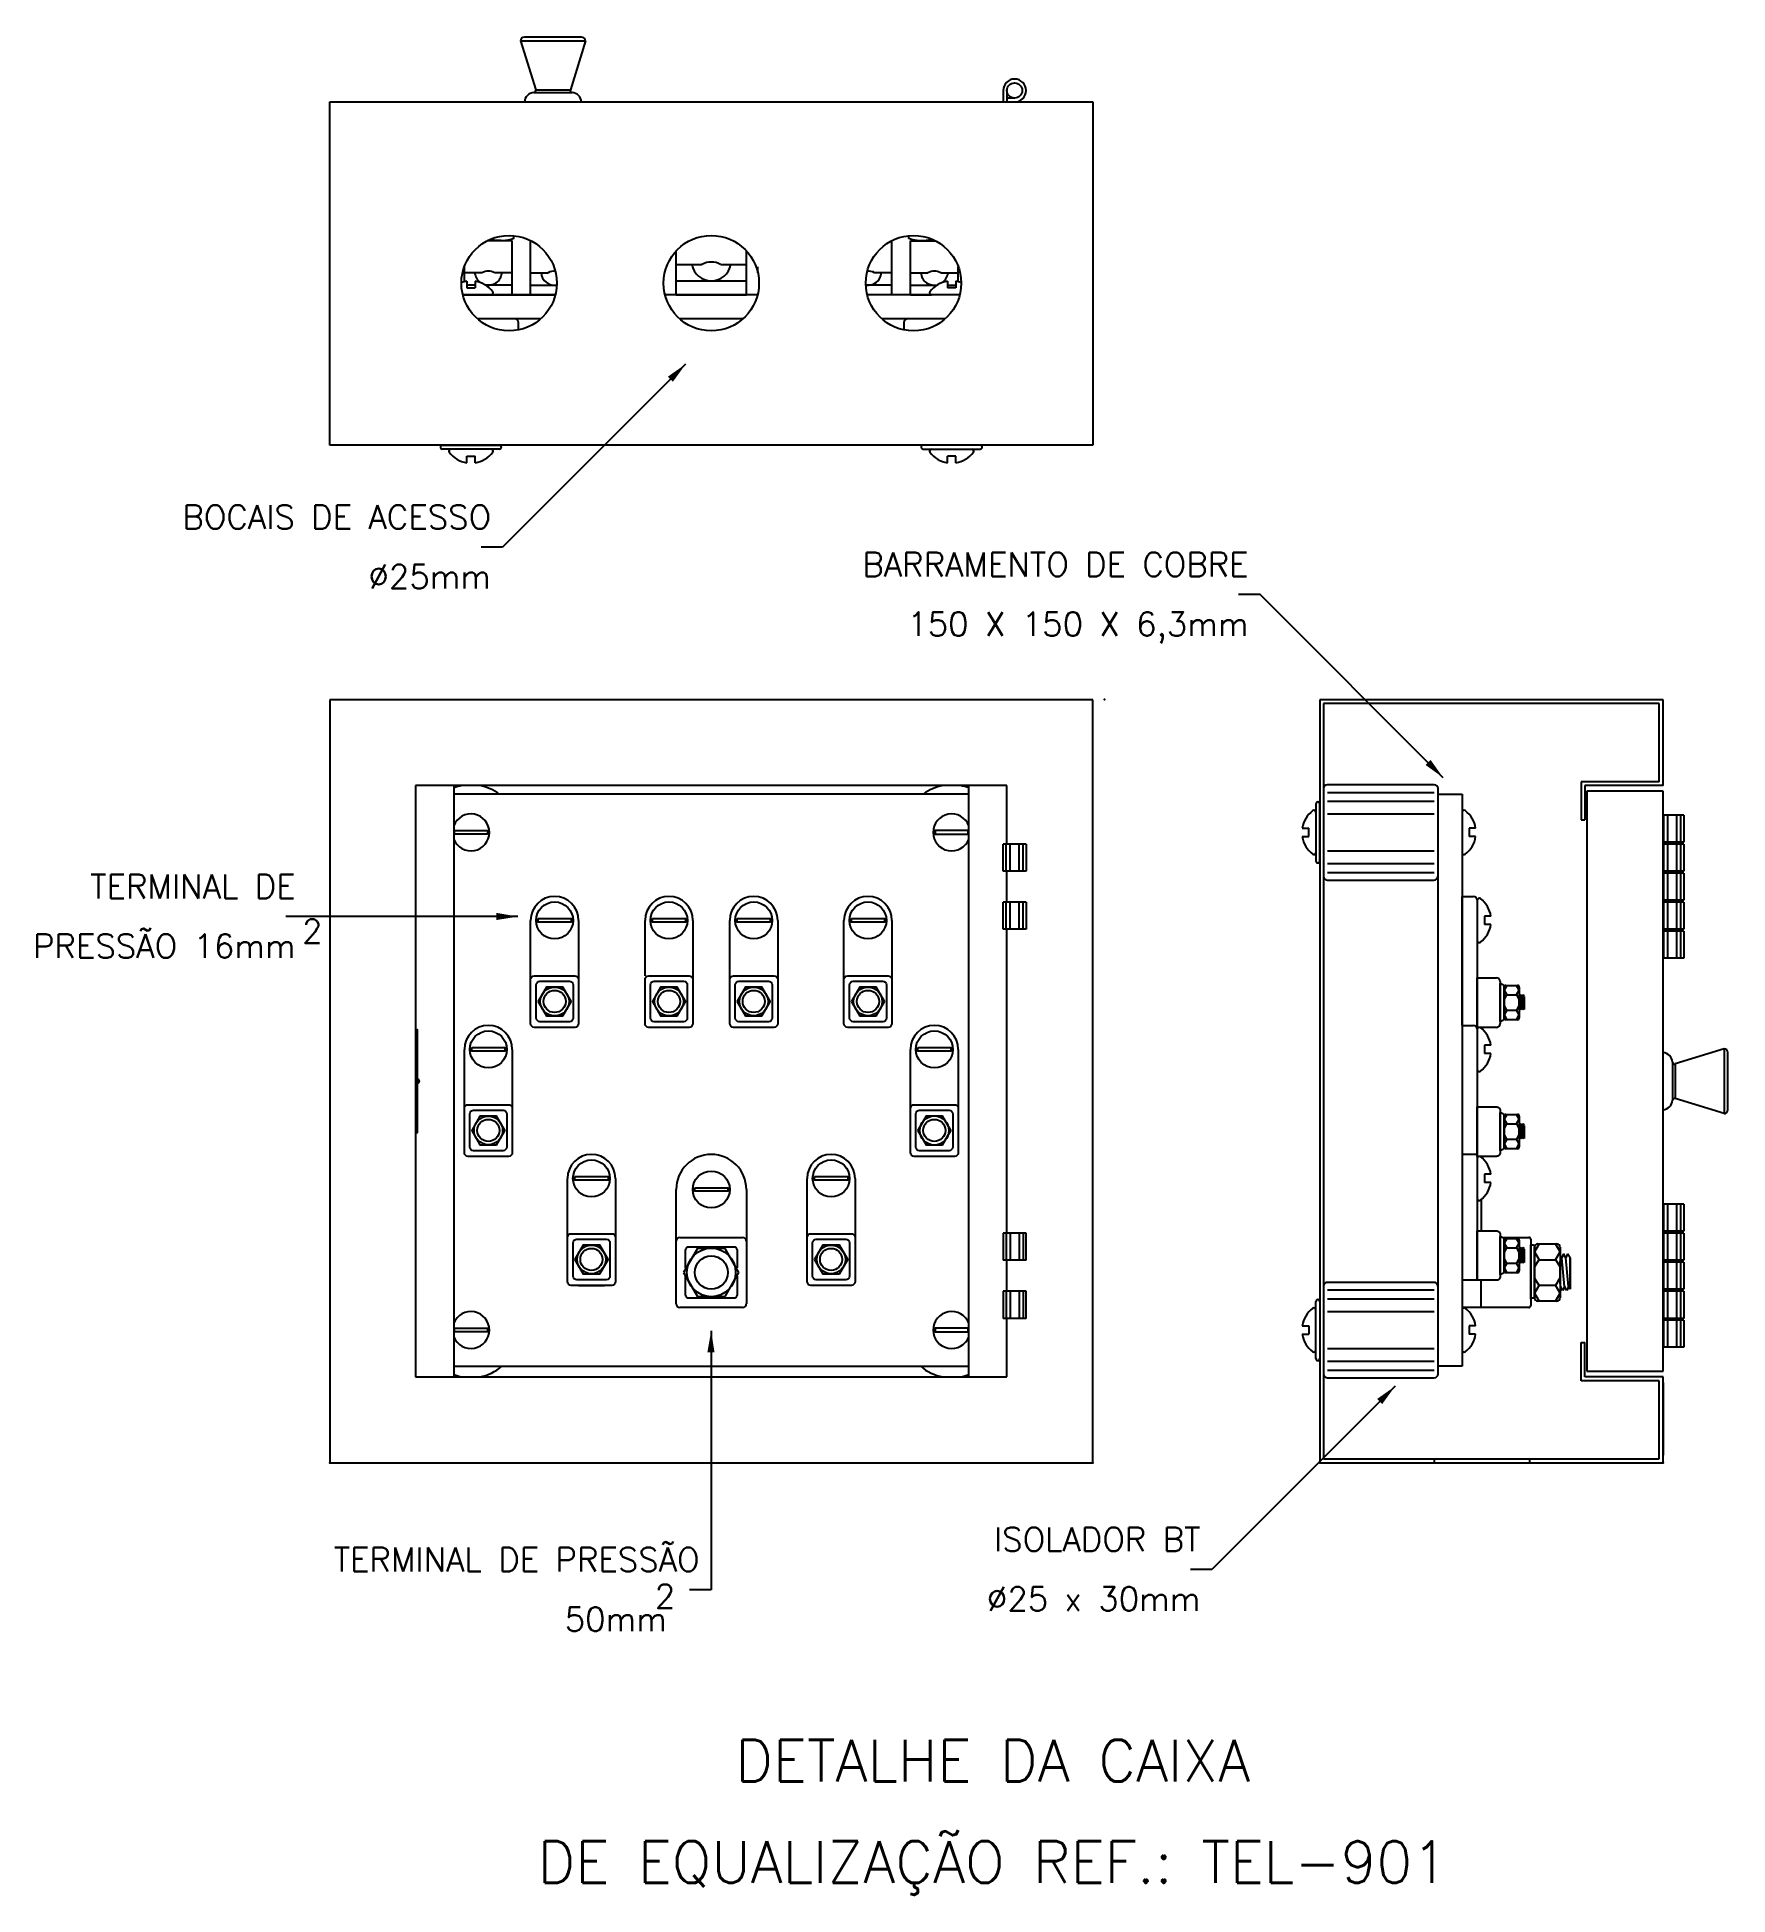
# Model space of a CAD drawing. Header units: millimetres. Extents: x -4695.2 to -4681, y -4632.4 to -4616.9.
import ezdxf
from ezdxf.enums import TextEntityAlignment as Align

# ---------------------------------------------------------------- set-up
doc = ezdxf.new("R2010")
doc.units = ezdxf.units.MM
doc.header["$LTSCALE"] = 10
doc.layers.add('Termotécnica', color=7, linetype='Continuous')
doc.styles.add('r140', font='romans.shx')
doc.styles.add('r80', font='romans.shx')

msp = doc.modelspace()

# ---------------------------------------------------------------- linework, layer by layer
at = {"layer": 'Termotécnica', "color": 2}
for p, q in [((-4691.14, -4616.899), (-4691.013, -4617.309)), ((-4690.628, -4616.867), (-4691.108, -4616.867)), ((-4690.596, -4616.899), (-4690.722, -4617.309)), ((-4687.092, -4617.315), (-4687.092, -4617.411)), ((-4687.06, -4617.315), (-4687.06, -4617.411)), ((-4686.996, -4617.379), (-4687.06, -4617.379)), ((-4689.834, -4618.773), (-4689.834, -4618.66)), ((-4689.834, -4618.754), (-4689.834, -4618.715)), ((-4689.246, -4618.773), (-4689.246, -4618.66)), ((-4689.834, -4618.911), (-4689.834, -4618.754)), ((-4689.834, -4618.773), (-4689.618, -4618.773)), ((-4689.461, -4618.773), (-4689.246, -4618.773)), ((-4689.246, -4618.911), (-4689.246, -4618.754)), ((-4691.591, -4618.915), (-4691.591, -4618.969)), ((-4691.591, -4618.969), (-4691.521, -4618.969)), ((-4691.521, -4618.915), (-4691.521, -4618.969)), ((-4689.834, -4619.028), (-4689.834, -4618.911)), ((-4689.834, -4618.911), (-4689.246, -4618.911)), ((-4689.834, -4619.028), (-4689.246, -4619.028)), ((-4689.246, -4619.028), (-4689.246, -4618.911)), ((-4687.559, -4618.915), (-4687.559, -4618.969)), ((-4687.489, -4618.969), (-4687.559, -4618.969)), ((-4687.489, -4618.915), (-4687.489, -4618.969)), ((-4691.156, -4619.323), (-4691.156, -4619.262)), ((-4687.924, -4619.262), (-4687.924, -4619.323)), ((-4689.755, -4619.61), (-4691.29, -4621.145)), ((-4691.796, -4620.291), (-4691.316, -4620.291)), ((-4691.316, -4620.323), (-4691.796, -4620.323)), ((-4691.591, -4620.437), (-4691.591, -4620.383)), ((-4691.591, -4620.383), (-4691.521, -4620.383)), ((-4691.521, -4620.437), (-4691.521, -4620.383)), ((-4687.284, -4620.291), (-4687.764, -4620.291)), ((-4687.764, -4620.323), (-4687.284, -4620.323)), ((-4687.489, -4620.383), (-4687.559, -4620.383)), ((-4687.559, -4620.437), (-4687.559, -4620.383)), ((-4687.489, -4620.437), (-4687.489, -4620.383)), ((-4691.29, -4621.145), (-4691.471, -4621.145)), ((-4684.937, -4621.543), (-4685.117, -4621.543)), ((-4683.401, -4623.079), (-4684.937, -4621.543)), ((-4681.557, -4622.425), (-4684.437, -4622.425)), ((-4684.437, -4622.425), (-4684.437, -4628.825)), ((-4684.405, -4622.457), (-4684.405, -4628.793)), ((-4681.589, -4622.457), (-4684.405, -4622.457)), ((-4681.589, -4623.113), (-4681.589, -4622.457)), ((-4681.557, -4623.145), (-4681.557, -4622.425)), ((-4683.476, -4623.138), (-4684.373, -4623.138)), ((-4681.589, -4623.113), (-4682.245, -4623.113)), ((-4682.245, -4623.113), (-4682.245, -4623.433)), ((-4681.557, -4623.145), (-4682.213, -4623.145)), ((-4682.213, -4623.145), (-4682.213, -4623.433)), ((-4681.557, -4623.193), (-4682.197, -4623.193)), ((-4682.197, -4623.193), (-4682.197, -4628.057)), ((-4681.557, -4628.057), (-4681.557, -4623.193)), ((-4684.469, -4623.298), (-4684.469, -4623.778)), ((-4684.437, -4623.778), (-4684.437, -4623.298)), ((-4681.383, -4623.393), (-4681.557, -4623.393)), ((-4681.383, -4623.393), (-4681.383, -4623.62)), ((-4684.583, -4623.503), (-4684.529, -4623.503)), ((-4684.529, -4623.573), (-4684.529, -4623.503)), ((-4683.183, -4623.503), (-4683.183, -4623.573)), ((-4683.129, -4623.503), (-4683.183, -4623.503)), ((-4682.245, -4623.433), (-4682.213, -4623.433)), ((-4686.9, -4623.636), (-4687.092, -4623.636)), ((-4687.092, -4623.863), (-4687.092, -4623.636)), ((-4686.9, -4623.636), (-4686.9, -4623.863)), ((-4684.583, -4623.573), (-4684.529, -4623.573)), ((-4683.129, -4623.573), (-4683.183, -4623.573)), ((-4681.383, -4623.62), (-4681.557, -4623.62)), ((-4681.383, -4623.636), (-4681.557, -4623.636)), ((-4681.383, -4623.636), (-4681.383, -4623.863)), ((-4686.9, -4623.863), (-4687.092, -4623.863)), ((-4681.383, -4623.863), (-4681.557, -4623.863)), ((-4684.373, -4623.938), (-4683.477, -4623.938)), ((-4681.383, -4623.879), (-4681.557, -4623.879)), ((-4681.383, -4623.879), (-4681.383, -4624.106)), ((-4686.9, -4624.122), (-4687.092, -4624.122)), ((-4687.092, -4624.35), (-4687.092, -4624.122)), ((-4686.9, -4624.122), (-4686.9, -4624.35)), ((-4681.383, -4624.106), (-4681.557, -4624.106)), ((-4681.383, -4624.122), (-4681.557, -4624.122)), ((-4681.383, -4624.122), (-4681.383, -4624.35)), ((-4692.929, -4624.244), (-4693.109, -4624.244)), ((-4692.549, -4624.244), (-4692.929, -4624.244)), ((-4691.162, -4624.244), (-4692.549, -4624.244)), ((-4683.001, -4624.241), (-4683.055, -4624.241)), ((-4683.055, -4624.241), (-4683.055, -4624.311)), ((-4683.001, -4624.311), (-4683.055, -4624.311)), ((-4686.9, -4624.35), (-4687.092, -4624.35)), ((-4681.383, -4624.35), (-4681.557, -4624.35)), ((-4681.383, -4624.366), (-4681.557, -4624.366)), ((-4681.383, -4624.366), (-4681.383, -4624.593)), ((-4681.383, -4624.593), (-4681.557, -4624.593)), ((-4682.759, -4624.899), (-4682.763, -4624.907)), ((-4682.751, -4624.913), (-4682.759, -4624.899)), ((-4682.745, -4624.899), (-4682.751, -4624.913)), ((-4682.737, -4624.913), (-4682.745, -4624.899)), ((-4682.731, -4624.899), (-4682.737, -4624.913)), ((-4682.723, -4624.913), (-4682.731, -4624.899)), ((-4682.723, -4625.013), (-4682.723, -4624.913)), ((-4682.723, -4624.913), (-4682.723, -4625.022)), ((-4682.762, -4625.027), (-4682.763, -4625.028)), ((-4682.756, -4625.013), (-4682.762, -4625.027)), ((-4682.748, -4625.027), (-4682.756, -4625.013)), ((-4682.742, -4625.013), (-4682.748, -4625.027)), ((-4682.734, -4625.027), (-4682.742, -4625.013)), ((-4682.728, -4625.013), (-4682.734, -4625.027)), ((-4682.723, -4625.022), (-4682.728, -4625.013)), ((-4692.01, -4625.193), (-4692.02, -4625.193)), ((-4692.004, -4626.05), (-4692.004, -4625.199)), ((-4683.055, -4625.323), (-4683.055, -4625.393)), ((-4683.001, -4625.323), (-4683.055, -4625.323)), ((-4683.001, -4625.393), (-4683.055, -4625.393)), ((-4681.045, -4625.353), (-4681.455, -4625.479)), ((-4681.013, -4625.865), (-4681.013, -4625.385)), ((-4681.045, -4625.897), (-4681.455, -4625.77)), ((-4682.759, -4625.981), (-4682.763, -4625.989)), ((-4682.751, -4625.995), (-4682.759, -4625.981)), ((-4682.745, -4625.981), (-4682.751, -4625.995)), ((-4682.737, -4625.995), (-4682.745, -4625.981)), ((-4682.731, -4625.981), (-4682.737, -4625.995)), ((-4682.723, -4625.995), (-4682.731, -4625.981)), ((-4682.723, -4625.995), (-4682.723, -4626.104)), ((-4682.723, -4626.095), (-4682.723, -4625.995)), ((-4692.01, -4626.057), (-4692.02, -4626.057)), ((-4682.762, -4626.109), (-4682.763, -4626.11)), ((-4682.756, -4626.095), (-4682.762, -4626.109)), ((-4682.748, -4626.109), (-4682.756, -4626.095)), ((-4682.742, -4626.095), (-4682.748, -4626.109)), ((-4682.734, -4626.109), (-4682.742, -4626.095)), ((-4682.728, -4626.095), (-4682.734, -4626.109)), ((-4682.723, -4626.104), (-4682.728, -4626.095)), ((-4683.001, -4626.405), (-4683.055, -4626.405)), ((-4683.055, -4626.405), (-4683.055, -4626.475)), ((-4683.001, -4626.475), (-4683.055, -4626.475)), ((-4683.083, -4626.62), (-4683.083, -4626.879)), ((-4681.383, -4626.657), (-4681.557, -4626.657)), ((-4681.383, -4626.657), (-4681.383, -4626.884)), ((-4689.834, -4627.492), (-4689.834, -4626.966)), ((-4689.803, -4626.936), (-4689.277, -4626.936)), ((-4689.246, -4626.966), (-4689.246, -4627.492)), ((-4687.092, -4626.9), (-4687.092, -4627.127)), ((-4686.9, -4626.9), (-4687.092, -4626.9)), ((-4686.9, -4627.127), (-4686.9, -4626.9)), ((-4682.901, -4626.935), (-4682.683, -4626.935)), ((-4682.667, -4626.951), (-4682.667, -4627.005)), ((-4681.383, -4626.884), (-4681.557, -4626.884)), ((-4681.383, -4626.9), (-4681.557, -4626.9)), ((-4681.383, -4626.9), (-4681.383, -4627.127)), ((-4689.756, -4627.191), (-4689.756, -4627.044)), ((-4686.9, -4627.127), (-4687.092, -4627.127)), ((-4682.759, -4627.021), (-4682.763, -4627.03)), ((-4682.756, -4627.136), (-4682.762, -4627.15)), ((-4682.751, -4627.035), (-4682.759, -4627.021)), ((-4682.748, -4627.15), (-4682.756, -4627.136)), ((-4682.745, -4627.021), (-4682.751, -4627.035)), ((-4682.742, -4627.136), (-4682.748, -4627.15)), ((-4682.737, -4627.035), (-4682.745, -4627.021)), ((-4682.734, -4627.15), (-4682.742, -4627.136)), ((-4682.731, -4627.021), (-4682.737, -4627.035)), ((-4682.728, -4627.136), (-4682.734, -4627.15)), ((-4682.723, -4627.035), (-4682.731, -4627.021)), ((-4682.723, -4627.145), (-4682.728, -4627.136)), ((-4682.723, -4627.136), (-4682.723, -4627.035)), ((-4682.723, -4627.035), (-4682.723, -4627.145)), ((-4682.667, -4627.005), (-4682.667, -4627.437)), ((-4682.635, -4627.016), (-4682.635, -4627.443)), ((-4682.635, -4627.443), (-4682.635, -4627.016)), ((-4682.635, -4627.021), (-4682.635, -4627.437)), ((-4682.405, -4627.106), (-4682.421, -4627.078)), ((-4682.391, -4627.072), (-4682.405, -4627.106)), ((-4682.371, -4627.106), (-4682.391, -4627.072)), ((-4682.357, -4627.072), (-4682.371, -4627.106)), ((-4682.337, -4627.106), (-4682.357, -4627.072)), ((-4682.337, -4627.106), (-4682.337, -4627.368)), ((-4682.337, -4627.346), (-4682.337, -4627.106)), ((-4681.383, -4627.127), (-4681.557, -4627.127)), ((-4681.383, -4627.143), (-4681.557, -4627.143)), ((-4681.383, -4627.143), (-4681.383, -4627.37)), ((-4690.653, -4627.337), (-4690.436, -4627.337)), ((-4687.092, -4627.386), (-4687.092, -4627.614)), ((-4686.9, -4627.386), (-4687.092, -4627.386)), ((-4686.9, -4627.614), (-4686.9, -4627.386)), ((-4683.477, -4627.312), (-4684.373, -4627.312)), ((-4683.083, -4627.523), (-4683.083, -4627.295)), ((-4682.667, -4627.453), (-4682.667, -4627.437)), ((-4682.398, -4627.38), (-4682.418, -4627.346)), ((-4682.384, -4627.346), (-4682.398, -4627.38)), ((-4682.364, -4627.38), (-4682.384, -4627.346)), ((-4682.35, -4627.346), (-4682.364, -4627.38)), ((-4682.337, -4627.368), (-4682.35, -4627.346)), ((-4681.383, -4627.37), (-4681.557, -4627.37)), ((-4681.383, -4627.386), (-4681.557, -4627.386)), ((-4681.383, -4627.386), (-4681.383, -4627.614)), ((-4689.277, -4627.523), (-4689.803, -4627.523)), ((-4684.469, -4627.952), (-4684.469, -4627.472)), ((-4684.437, -4627.472), (-4684.437, -4627.952)), ((-4683.083, -4627.523), (-4683.243, -4627.523)), ((-4682.683, -4627.523), (-4683.083, -4627.523)), ((-4682.667, -4627.453), (-4682.667, -4627.507)), ((-4689.541, -4627.719), (-4689.541, -4629.89)), ((-4686.9, -4627.614), (-4687.092, -4627.614)), ((-4684.583, -4627.677), (-4684.529, -4627.677)), ((-4684.583, -4627.747), (-4684.529, -4627.747)), ((-4684.529, -4627.677), (-4684.529, -4627.747)), ((-4683.129, -4627.677), (-4683.183, -4627.677)), ((-4683.183, -4627.677), (-4683.183, -4627.747)), ((-4683.129, -4627.747), (-4683.183, -4627.747)), ((-4681.383, -4627.614), (-4681.557, -4627.614)), ((-4681.383, -4627.63), (-4681.557, -4627.63)), ((-4681.383, -4627.63), (-4681.383, -4627.857)), ((-4682.245, -4627.817), (-4682.213, -4627.817)), ((-4682.245, -4628.137), (-4682.245, -4627.817)), ((-4682.213, -4628.105), (-4682.213, -4627.817)), ((-4681.383, -4627.857), (-4681.557, -4627.857)), ((-4682.197, -4628.057), (-4681.557, -4628.057)), ((-4683.805, -4628.184), (-4685.341, -4629.72)), ((-4684.373, -4628.112), (-4683.476, -4628.112)), ((-4681.589, -4628.137), (-4682.245, -4628.137)), ((-4681.557, -4628.105), (-4682.213, -4628.105)), ((-4681.589, -4628.793), (-4681.589, -4628.137)), ((-4681.557, -4628.825), (-4681.557, -4628.105)), ((-4681.557, -4628.153), (-4681.557, -4628.761)), ((-4684.437, -4628.825), (-4681.557, -4628.825)), ((-4684.405, -4628.793), (-4681.589, -4628.793)), ((-4685.341, -4629.72), (-4685.521, -4629.72)), ((-4689.541, -4629.89), (-4689.722, -4629.89))]:
    msp.add_line(p, q, dxfattribs=at)
at = {"layer": 'Termotécnica', "color": 1}
for p, q in [((-4691.14, -4616.899), (-4690.596, -4616.899)), ((-4691.013, -4617.309), (-4690.722, -4617.309)), ((-4691.028, -4617.331), (-4690.708, -4617.331)), ((-4691.196, -4618.555), (-4691.196, -4618.533)), ((-4687.884, -4618.555), (-4687.884, -4618.533)), ((-4691.209, -4618.576), (-4691.419, -4618.576)), ((-4691.303, -4618.573), (-4691.413, -4618.573)), ((-4691.209, -4618.844), (-4691.209, -4618.576)), ((-4691.055, -4618.844), (-4691.055, -4618.576)), ((-4691.055, -4618.576), (-4691.053, -4618.576)), ((-4688.025, -4618.576), (-4688.027, -4618.576)), ((-4688.025, -4618.844), (-4688.025, -4618.576)), ((-4687.87, -4618.844), (-4687.87, -4618.576)), ((-4687.87, -4618.576), (-4687.661, -4618.576)), ((-4687.776, -4618.573), (-4687.666, -4618.573)), ((-4691.611, -4618.844), (-4691.611, -4618.793)), ((-4691.611, -4618.841), (-4691.611, -4618.814)), ((-4691.611, -4618.919), (-4691.611, -4618.841)), ((-4691.464, -4618.844), (-4691.611, -4618.844)), ((-4691.209, -4618.844), (-4691.357, -4618.844)), ((-4691.209, -4618.841), (-4691.209, -4618.814)), ((-4691.209, -4618.948), (-4691.209, -4618.841)), ((-4691.055, -4618.841), (-4691.055, -4618.814)), ((-4691.055, -4618.948), (-4691.055, -4618.841)), ((-4691.055, -4618.844), (-4690.907, -4618.844)), ((-4689.149, -4618.844), (-4689.149, -4618.793)), ((-4688.025, -4618.844), (-4688.172, -4618.844)), ((-4688.025, -4618.841), (-4688.025, -4618.814)), ((-4688.025, -4618.948), (-4688.025, -4618.841)), ((-4687.87, -4618.841), (-4687.87, -4618.814)), ((-4687.87, -4618.948), (-4687.87, -4618.841)), ((-4687.87, -4618.844), (-4687.723, -4618.844)), ((-4687.616, -4618.844), (-4687.468, -4618.844)), ((-4687.468, -4618.844), (-4687.468, -4618.793)), ((-4687.468, -4618.841), (-4687.468, -4618.814)), ((-4687.468, -4618.919), (-4687.468, -4618.841)), ((-4690.848, -4619.028), (-4691.624, -4619.028)), ((-4691.624, -4619.028), (-4690.848, -4619.028)), ((-4691.209, -4619.028), (-4691.611, -4619.028)), ((-4691.521, -4618.948), (-4691.591, -4618.948)), ((-4691.209, -4618.948), (-4691.433, -4618.948)), ((-4691.209, -4619.028), (-4691.209, -4618.948)), ((-4691.055, -4619.028), (-4691.055, -4618.948)), ((-4691.055, -4618.948), (-4690.836, -4618.948)), ((-4691.055, -4619.028), (-4690.848, -4619.028)), ((-4689.152, -4619.028), (-4689.928, -4619.028)), ((-4688.025, -4618.948), (-4688.243, -4618.948)), ((-4687.456, -4619.028), (-4688.232, -4619.028)), ((-4688.025, -4619.028), (-4688.232, -4619.028)), ((-4688.025, -4619.028), (-4688.025, -4618.948)), ((-4687.87, -4619.028), (-4687.87, -4618.948)), ((-4687.87, -4618.948), (-4687.647, -4618.948)), ((-4687.87, -4619.028), (-4687.693, -4619.028)), ((-4687.559, -4618.948), (-4687.489, -4618.948)), ((-4690.97, -4619.23), (-4691.502, -4619.23)), ((-4689.274, -4619.23), (-4689.806, -4619.23)), ((-4687.578, -4619.23), (-4688.11, -4619.23)), ((-4691.7, -4623.145), (-4691.7, -4628.105)), ((-4687.38, -4623.216), (-4691.7, -4623.216)), ((-4687.38, -4628.105), (-4687.38, -4623.145)), ((-4684.372, -4623.202), (-4683.476, -4623.202)), ((-4683.444, -4628.08), (-4683.444, -4623.17)), ((-4683.444, -4623.216), (-4683.243, -4623.216)), ((-4683.243, -4623.216), (-4683.243, -4628.016)), ((-4684.372, -4623.277), (-4683.476, -4623.277)), ((-4684.372, -4623.383), (-4683.476, -4623.383)), ((-4683.243, -4623.287), (-4683.243, -4623.607)), ((-4681.549, -4623.612), (-4681.549, -4623.401)), ((-4681.517, -4623.612), (-4681.517, -4623.401)), ((-4681.441, -4623.612), (-4681.441, -4623.401)), ((-4681.409, -4623.612), (-4681.409, -4623.401)), ((-4687.066, -4623.855), (-4687.066, -4623.644)), ((-4687.034, -4623.855), (-4687.034, -4623.644)), ((-4686.957, -4623.855), (-4686.957, -4623.644)), ((-4686.925, -4623.855), (-4686.925, -4623.644)), ((-4684.372, -4623.693), (-4683.476, -4623.693)), ((-4681.549, -4623.855), (-4681.549, -4623.644)), ((-4681.517, -4623.855), (-4681.517, -4623.644)), ((-4681.441, -4623.855), (-4681.441, -4623.644)), ((-4681.409, -4623.855), (-4681.409, -4623.644)), ((-4684.372, -4623.799), (-4683.476, -4623.799)), ((-4684.372, -4623.874), (-4683.476, -4623.874)), ((-4681.549, -4624.098), (-4681.549, -4623.887)), ((-4681.517, -4624.098), (-4681.517, -4623.887)), ((-4681.441, -4624.098), (-4681.441, -4623.887)), ((-4681.409, -4624.098), (-4681.409, -4623.887)), ((-4687.066, -4624.342), (-4687.066, -4624.13)), ((-4687.034, -4624.342), (-4687.034, -4624.13)), ((-4686.957, -4624.342), (-4686.957, -4624.13)), ((-4686.925, -4624.342), (-4686.925, -4624.13)), ((-4681.549, -4624.342), (-4681.549, -4624.13)), ((-4681.517, -4624.342), (-4681.517, -4624.13)), ((-4681.441, -4624.342), (-4681.441, -4624.13)), ((-4681.409, -4624.342), (-4681.409, -4624.13)), ((-4690.096, -4624.74), (-4690.096, -4624.276)), ((-4689.694, -4624.276), (-4689.694, -4624.771)), ((-4689.385, -4624.771), (-4689.385, -4624.276)), ((-4688.983, -4624.276), (-4688.983, -4624.771)), ((-4681.549, -4624.585), (-4681.549, -4624.374)), ((-4681.517, -4624.585), (-4681.517, -4624.374)), ((-4681.441, -4624.585), (-4681.441, -4624.374)), ((-4681.409, -4624.585), (-4681.409, -4624.374)), ((-4682.891, -4625.093), (-4682.891, -4624.837)), ((-4682.891, -4624.837), (-4682.891, -4625.093)), ((-4682.875, -4624.821), (-4682.779, -4624.821)), ((-4682.875, -4624.821), (-4682.779, -4624.821)), ((-4682.87, -4624.901), (-4682.784, -4624.901)), ((-4682.763, -4624.837), (-4682.763, -4625.093)), ((-4682.763, -4624.837), (-4682.763, -4625.093)), ((-4682.763, -4625.022), (-4682.763, -4624.907)), ((-4682.756, -4625.013), (-4682.763, -4624.94)), ((-4682.742, -4625.013), (-4682.751, -4624.913)), ((-4682.728, -4625.013), (-4682.737, -4624.913)), ((-4682.779, -4625.109), (-4682.875, -4625.109)), ((-4682.779, -4625.109), (-4682.875, -4625.109)), ((-4682.87, -4625.029), (-4682.784, -4625.029)), ((-4681.045, -4625.353), (-4681.045, -4625.897)), ((-4681.477, -4625.465), (-4681.477, -4625.785)), ((-4681.455, -4625.479), (-4681.455, -4625.77)), ((-4682.891, -4625.919), (-4682.891, -4626.175)), ((-4682.891, -4626.175), (-4682.891, -4625.919)), ((-4682.875, -4625.903), (-4682.779, -4625.903)), ((-4682.875, -4625.903), (-4682.779, -4625.903)), ((-4682.87, -4625.983), (-4682.784, -4625.983)), ((-4682.763, -4625.919), (-4682.763, -4626.175)), ((-4682.763, -4625.919), (-4682.763, -4626.175)), ((-4682.763, -4626.104), (-4682.763, -4625.989)), ((-4682.756, -4626.095), (-4682.763, -4626.022)), ((-4682.742, -4626.095), (-4682.751, -4625.995)), ((-4682.728, -4626.095), (-4682.737, -4625.995)), ((-4682.779, -4626.191), (-4682.875, -4626.191)), ((-4682.779, -4626.191), (-4682.875, -4626.191)), ((-4682.87, -4626.111), (-4682.784, -4626.111)), ((-4688.736, -4626.935), (-4688.736, -4626.44)), ((-4688.334, -4626.44), (-4688.334, -4626.935)), ((-4689.834, -4626.966), (-4689.834, -4626.533)), ((-4689.246, -4626.533), (-4689.246, -4626.966)), ((-4681.549, -4626.876), (-4681.549, -4626.665)), ((-4681.517, -4626.876), (-4681.517, -4626.665)), ((-4681.441, -4626.876), (-4681.441, -4626.665)), ((-4681.409, -4626.876), (-4681.409, -4626.665)), ((-4687.066, -4626.908), (-4687.066, -4627.119)), ((-4687.034, -4626.908), (-4687.034, -4627.119)), ((-4686.957, -4626.908), (-4686.957, -4627.119)), ((-4686.925, -4626.908), (-4686.925, -4627.119)), ((-4682.891, -4627.215), (-4682.891, -4626.959)), ((-4682.891, -4626.959), (-4682.891, -4627.215)), ((-4682.875, -4626.943), (-4682.779, -4626.943)), ((-4682.875, -4626.943), (-4682.779, -4626.943)), ((-4682.763, -4626.959), (-4682.763, -4627.215)), ((-4682.763, -4626.959), (-4682.763, -4627.215)), ((-4681.549, -4627.119), (-4681.549, -4626.908)), ((-4681.517, -4627.119), (-4681.517, -4626.908)), ((-4681.441, -4627.119), (-4681.441, -4626.908)), ((-4681.409, -4627.119), (-4681.409, -4626.908)), ((-4682.87, -4627.023), (-4682.784, -4627.023)), ((-4682.763, -4627.145), (-4682.763, -4627.03)), ((-4682.756, -4627.136), (-4682.763, -4627.062)), ((-4682.742, -4627.136), (-4682.751, -4627.035)), ((-4682.728, -4627.136), (-4682.737, -4627.035)), ((-4682.608, -4626.989), (-4682.448, -4626.989)), ((-4682.608, -4626.989), (-4682.448, -4626.989)), ((-4682.6, -4627.123), (-4682.456, -4627.123)), ((-4682.421, -4627.016), (-4682.421, -4627.443)), ((-4682.421, -4627.016), (-4682.421, -4627.443)), ((-4682.421, -4627.325), (-4682.421, -4627.133)), ((-4682.384, -4627.346), (-4682.405, -4627.106)), ((-4682.35, -4627.346), (-4682.371, -4627.106)), ((-4682.779, -4627.231), (-4682.875, -4627.231)), ((-4682.779, -4627.231), (-4682.875, -4627.231)), ((-4682.87, -4627.151), (-4682.784, -4627.151)), ((-4681.549, -4627.362), (-4681.549, -4627.151)), ((-4681.517, -4627.362), (-4681.517, -4627.151)), ((-4681.441, -4627.362), (-4681.441, -4627.151)), ((-4681.409, -4627.362), (-4681.409, -4627.151)), ((-4687.066, -4627.394), (-4687.066, -4627.606)), ((-4687.034, -4627.394), (-4687.034, -4627.606)), ((-4686.957, -4627.394), (-4686.957, -4627.606)), ((-4686.925, -4627.394), (-4686.925, -4627.606)), ((-4684.372, -4627.376), (-4683.476, -4627.376)), ((-4682.6, -4627.336), (-4682.456, -4627.336)), ((-4682.418, -4627.346), (-4682.421, -4627.307)), ((-4682.418, -4627.346), (-4682.421, -4627.354)), ((-4681.549, -4627.606), (-4681.549, -4627.394)), ((-4681.517, -4627.606), (-4681.517, -4627.394)), ((-4681.441, -4627.606), (-4681.441, -4627.394)), ((-4681.409, -4627.606), (-4681.409, -4627.394)), ((-4684.372, -4627.451), (-4683.476, -4627.451)), ((-4684.372, -4627.557), (-4683.476, -4627.557)), ((-4682.448, -4627.469), (-4682.608, -4627.469)), ((-4682.448, -4627.469), (-4682.608, -4627.469)), ((-4681.549, -4627.849), (-4681.549, -4627.638)), ((-4681.517, -4627.849), (-4681.517, -4627.638)), ((-4681.441, -4627.849), (-4681.441, -4627.638)), ((-4681.409, -4627.849), (-4681.409, -4627.638)), ((-4684.372, -4627.866), (-4683.476, -4627.866)), ((-4691.7, -4628.016), (-4687.38, -4628.016)), ((-4684.372, -4627.973), (-4683.476, -4627.973)), ((-4684.372, -4628.048), (-4683.476, -4628.048)), ((-4683.243, -4628.016), (-4683.444, -4628.016)), ((-4683.477, -4628.793), (-4683.477, -4628.825)), ((-4682.677, -4628.793), (-4682.677, -4628.825))]:
    msp.add_line(p, q, dxfattribs=at)
at = {"layer": 'Termotécnica', "color": 3}
for p, q in [((-4692.74, -4617.411), (-4686.34, -4617.411)), ((-4692.74, -4620.291), (-4692.74, -4617.411)), ((-4686.34, -4617.411), (-4686.34, -4620.291)), ((-4686.34, -4620.291), (-4692.74, -4620.291)), ((-4686.34, -4622.425), (-4692.74, -4622.425)), ((-4692.74, -4622.425), (-4692.74, -4628.825)), ((-4686.34, -4628.825), (-4686.34, -4622.425)), ((-4687.06, -4623.145), (-4692.02, -4623.145)), ((-4692.02, -4623.145), (-4692.02, -4628.105)), ((-4687.06, -4623.636), (-4687.06, -4623.145)), ((-4687.06, -4624.122), (-4687.06, -4623.863)), ((-4683.243, -4624.075), (-4683.147, -4624.075)), ((-4683.243, -4625.157), (-4683.243, -4624.075)), ((-4683.115, -4624.107), (-4683.115, -4625.173)), ((-4687.06, -4626.9), (-4687.06, -4624.35)), ((-4683.115, -4624.757), (-4682.955, -4624.757)), ((-4683.115, -4625.173), (-4683.115, -4624.757)), ((-4682.923, -4624.789), (-4682.923, -4625.141)), ((-4683.243, -4625.157), (-4683.147, -4625.157)), ((-4682.955, -4625.173), (-4683.119, -4625.173)), ((-4683.115, -4625.189), (-4683.115, -4626.255)), ((-4683.131, -4626.239), (-4683.243, -4626.239)), ((-4683.243, -4626.255), (-4683.243, -4626.255)), ((-4683.115, -4626.255), (-4683.115, -4626.335)), ((-4683.115, -4626.255), (-4683.115, -4626.255)), ((-4683.115, -4626.335), (-4683.115, -4627.295)), ((-4689.656, -4627.028), (-4689.772, -4627.229)), ((-4689.424, -4627.028), (-4689.656, -4627.028)), ((-4689.308, -4627.229), (-4689.424, -4627.028)), ((-4687.06, -4627.386), (-4687.06, -4627.127)), ((-4689.772, -4627.229), (-4689.656, -4627.43)), ((-4689.424, -4627.43), (-4689.308, -4627.229)), ((-4689.656, -4627.43), (-4689.424, -4627.43)), ((-4683.115, -4627.295), (-4683.243, -4627.295)), ((-4687.06, -4628.105), (-4687.06, -4627.614)), ((-4692.02, -4628.105), (-4687.06, -4628.105)), ((-4692.74, -4628.825), (-4686.34, -4628.825))]:
    msp.add_line(p, q, dxfattribs=at)
at = {"layer": 'Termotécnica', "color": 1}
for points in [[(-4691.695, -4623.522), (-4691.417, -4623.522), (-4691.417, -4623.553), (-4691.695, -4623.553)], [(-4687.385, -4623.522), (-4687.663, -4623.522), (-4687.663, -4623.553), (-4687.385, -4623.553)], [(-4690.993, -4624.261), (-4690.715, -4624.261), (-4690.715, -4624.291), (-4690.993, -4624.291)], [(-4690.034, -4624.261), (-4689.756, -4624.261), (-4689.756, -4624.291), (-4690.034, -4624.291)], [(-4689.323, -4624.261), (-4689.045, -4624.261), (-4689.045, -4624.291), (-4689.323, -4624.291)], [(-4688.365, -4624.261), (-4688.087, -4624.261), (-4688.087, -4624.291), (-4688.365, -4624.291)], [(-4690.784, -4625.077), (-4690.715, -4624.956), (-4690.784, -4624.836), (-4690.923, -4624.836), (-4690.993, -4624.956), (-4690.923, -4625.077)], [(-4689.826, -4625.077), (-4689.756, -4624.956), (-4689.826, -4624.836), (-4689.965, -4624.836), (-4690.034, -4624.956), (-4689.965, -4625.077)], [(-4689.115, -4625.077), (-4689.045, -4624.956), (-4689.115, -4624.836), (-4689.254, -4624.836), (-4689.323, -4624.956), (-4689.254, -4625.077)], [(-4688.156, -4625.077), (-4688.087, -4624.956), (-4688.156, -4624.836), (-4688.295, -4624.836), (-4688.365, -4624.956), (-4688.295, -4625.077)], [(-4691.549, -4625.343), (-4691.271, -4625.343), (-4691.271, -4625.374), (-4691.549, -4625.374)], [(-4687.808, -4625.343), (-4687.53, -4625.343), (-4687.53, -4625.374), (-4687.808, -4625.374)], [(-4691.341, -4626.159), (-4691.271, -4626.038), (-4691.341, -4625.918), (-4691.48, -4625.918), (-4691.549, -4626.038), (-4691.48, -4626.159)], [(-4687.6, -4626.159), (-4687.53, -4626.038), (-4687.6, -4625.918), (-4687.739, -4625.918), (-4687.808, -4626.038), (-4687.739, -4626.159)], [(-4690.684, -4626.425), (-4690.406, -4626.425), (-4690.406, -4626.456), (-4690.684, -4626.456)], [(-4688.674, -4626.425), (-4688.396, -4626.425), (-4688.396, -4626.456), (-4688.674, -4626.456)], [(-4689.679, -4626.518), (-4689.401, -4626.518), (-4689.401, -4626.548), (-4689.679, -4626.548)], [(-4689.679, -4626.518), (-4689.401, -4626.518), (-4689.401, -4626.548), (-4689.679, -4626.548)], [(-4690.475, -4627.241), (-4690.406, -4627.12), (-4690.475, -4627), (-4690.614, -4627), (-4690.684, -4627.12), (-4690.614, -4627.241)], [(-4688.465, -4627.241), (-4688.396, -4627.12), (-4688.465, -4627), (-4688.605, -4627), (-4688.674, -4627.12), (-4688.605, -4627.241)], [(-4691.695, -4627.696), (-4691.417, -4627.696), (-4691.417, -4627.727), (-4691.695, -4627.727)], [(-4687.385, -4627.696), (-4687.663, -4627.696), (-4687.663, -4627.727), (-4687.385, -4627.727)]]:
    msp.add_lwpolyline(points, close=True, dxfattribs=at)
for points in [[(-4691.055, -4624.771), (-4691.055, -4624.276)], [(-4690.653, -4624.276), (-4690.653, -4624.771)], [(-4688.427, -4624.771), (-4688.427, -4624.276)], [(-4688.025, -4624.276), (-4688.025, -4624.771)], [(-4682.867, -4624.821), (-4682.891, -4624.861), (-4682.867, -4624.901)], [(-4682.87, -4624.901), (-4682.891, -4624.937)], [(-4682.786, -4624.901), (-4682.763, -4624.861), (-4682.786, -4624.821)], [(-4682.763, -4624.937), (-4682.784, -4624.901)], [(-4682.891, -4624.993), (-4682.87, -4625.029)], [(-4682.867, -4625.029), (-4682.891, -4625.069), (-4682.867, -4625.109)], [(-4682.786, -4625.109), (-4682.763, -4625.069), (-4682.786, -4625.029)], [(-4682.784, -4625.029), (-4682.763, -4624.992)], [(-4691.611, -4625.853), (-4691.611, -4625.358)], [(-4691.209, -4625.358), (-4691.209, -4625.853)], [(-4687.87, -4625.853), (-4687.87, -4625.358)], [(-4687.468, -4625.358), (-4687.468, -4625.853)], [(-4682.867, -4625.903), (-4682.891, -4625.943), (-4682.867, -4625.983)], [(-4682.87, -4625.983), (-4682.891, -4626.019)], [(-4682.786, -4625.983), (-4682.763, -4625.943), (-4682.786, -4625.903)], [(-4682.763, -4626.019), (-4682.784, -4625.983)], [(-4682.891, -4626.075), (-4682.87, -4626.111)], [(-4682.867, -4626.111), (-4682.891, -4626.151), (-4682.867, -4626.191)], [(-4682.786, -4626.191), (-4682.763, -4626.151), (-4682.786, -4626.111)], [(-4682.784, -4626.111), (-4682.763, -4626.074)], [(-4690.746, -4626.935), (-4690.746, -4626.44)], [(-4690.344, -4626.44), (-4690.344, -4626.935)], [(-4682.867, -4626.943), (-4682.891, -4626.983), (-4682.867, -4627.023)], [(-4682.786, -4627.023), (-4682.763, -4626.983), (-4682.786, -4626.943)], [(-4682.87, -4627.023), (-4682.891, -4627.059)], [(-4682.891, -4627.115), (-4682.87, -4627.151)], [(-4682.763, -4627.06), (-4682.784, -4627.023)], [(-4682.784, -4627.151), (-4682.763, -4627.115)], [(-4682.596, -4626.989), (-4682.635, -4627.056), (-4682.596, -4627.123)], [(-4682.6, -4627.123), (-4682.635, -4627.183)], [(-4682.46, -4627.123), (-4682.421, -4627.056), (-4682.46, -4626.989)], [(-4682.421, -4627.183), (-4682.456, -4627.123)], [(-4682.867, -4627.151), (-4682.891, -4627.191), (-4682.867, -4627.231)], [(-4682.786, -4627.231), (-4682.763, -4627.191), (-4682.786, -4627.151)], [(-4682.635, -4627.276), (-4682.6, -4627.336)], [(-4682.456, -4627.336), (-4682.421, -4627.275)], [(-4682.596, -4627.336), (-4682.635, -4627.403), (-4682.596, -4627.469)], [(-4682.46, -4627.469), (-4682.421, -4627.403), (-4682.46, -4627.336)]]:
    msp.add_lwpolyline(points, dxfattribs=at)
at = {"layer": 'Termotécnica', "color": 2}
for points in [[(-4691.055, -4624.771, -0.414214), (-4691.055, -4624.771, -0.414214), (-4691.055, -4624.771, -0.414214), (-4691.024, -4624.74), (-4690.684, -4624.74, -0.414214), (-4690.653, -4624.771), (-4690.653, -4625.142, -0.414214), (-4690.684, -4625.173), (-4691.024, -4625.173, -0.414214), (-4691.055, -4625.142), (-4691.055, -4624.771, -0.414214)], [(-4691.008, -4624.817, -0.414214), (-4691.008, -4624.817, -0.414214), (-4691.008, -4624.817, -0.414214), (-4690.977, -4624.786), (-4690.73, -4624.786, -0.414214), (-4690.699, -4624.817), (-4690.699, -4625.095, -0.414214), (-4690.73, -4625.126), (-4690.977, -4625.126, -0.414214), (-4691.008, -4625.095), (-4691.008, -4624.817, -0.414214)], [(-4690.096, -4624.771, -0.414214), (-4690.096, -4624.771, -0.414214), (-4690.096, -4624.771, -0.414214), (-4690.065, -4624.74), (-4689.725, -4624.74, -0.414214), (-4689.694, -4624.771), (-4689.694, -4625.142, -0.414214), (-4689.725, -4625.173), (-4690.065, -4625.173, -0.414214), (-4690.096, -4625.142), (-4690.096, -4624.771, -0.414214)], [(-4690.05, -4624.817, -0.414214), (-4690.05, -4624.817, -0.414214), (-4690.05, -4624.817, -0.414214), (-4690.019, -4624.786), (-4689.772, -4624.786, -0.414214), (-4689.741, -4624.817), (-4689.741, -4625.095, -0.414214), (-4689.772, -4625.126), (-4690.019, -4625.126, -0.414214), (-4690.05, -4625.095), (-4690.05, -4624.817, -0.414214)], [(-4689.385, -4624.771, -0.414214), (-4689.385, -4624.771, -0.414214), (-4689.385, -4624.771, -0.414214), (-4689.354, -4624.74), (-4689.014, -4624.74, -0.414214), (-4688.983, -4624.771), (-4688.983, -4625.142, -0.414214), (-4689.014, -4625.173), (-4689.354, -4625.173, -0.414214), (-4689.385, -4625.142), (-4689.385, -4624.771, -0.414214)], [(-4689.339, -4624.817, -0.414214), (-4689.339, -4624.817, -0.414214), (-4689.339, -4624.817, -0.414214), (-4689.308, -4624.786), (-4689.061, -4624.786, -0.414214), (-4689.03, -4624.817), (-4689.03, -4625.095, -0.414214), (-4689.061, -4625.126), (-4689.308, -4625.126, -0.414214), (-4689.339, -4625.095), (-4689.339, -4624.817, -0.414214)], [(-4688.427, -4624.771, -0.414214), (-4688.427, -4624.771, -0.414214), (-4688.427, -4624.771, -0.414214), (-4688.396, -4624.74), (-4688.056, -4624.74, -0.414214), (-4688.025, -4624.771), (-4688.025, -4625.142, -0.414214), (-4688.056, -4625.173), (-4688.396, -4625.173, -0.414214), (-4688.427, -4625.142), (-4688.427, -4624.771, -0.414214)], [(-4688.38, -4624.817, -0.414214), (-4688.38, -4624.817, -0.414214), (-4688.38, -4624.817, -0.414214), (-4688.349, -4624.786), (-4688.102, -4624.786, -0.414214), (-4688.071, -4624.817), (-4688.071, -4625.095, -0.414214), (-4688.102, -4625.126), (-4688.349, -4625.126, -0.414214), (-4688.38, -4625.095), (-4688.38, -4624.817, -0.414214)], [(-4691.611, -4625.853, -0.414214), (-4691.611, -4625.853, -0.414214), (-4691.611, -4625.853, -0.414214), (-4691.58, -4625.822), (-4691.24, -4625.822, -0.414214), (-4691.209, -4625.853), (-4691.209, -4626.224, -0.414214), (-4691.24, -4626.255), (-4691.58, -4626.255, -0.414214), (-4691.611, -4626.224), (-4691.611, -4625.853, -0.414214)], [(-4691.565, -4625.899, -0.414214), (-4691.565, -4625.899, -0.414214), (-4691.565, -4625.899, -0.414214), (-4691.534, -4625.868), (-4691.287, -4625.868, -0.414214), (-4691.256, -4625.899), (-4691.256, -4626.177, -0.414214), (-4691.287, -4626.208), (-4691.534, -4626.208, -0.414214), (-4691.565, -4626.177), (-4691.565, -4625.899, -0.414214)], [(-4687.87, -4625.853, -0.414214), (-4687.87, -4625.853, -0.414214), (-4687.87, -4625.853, -0.414214), (-4687.839, -4625.822), (-4687.499, -4625.822, -0.414214), (-4687.468, -4625.853), (-4687.468, -4626.224, -0.414214), (-4687.499, -4626.255), (-4687.839, -4626.255, -0.414214), (-4687.87, -4626.224), (-4687.87, -4625.853, -0.414214)], [(-4687.824, -4625.899, -0.414214), (-4687.824, -4625.899, -0.414214), (-4687.824, -4625.899, -0.414214), (-4687.793, -4625.868), (-4687.546, -4625.868, -0.414214), (-4687.515, -4625.899), (-4687.515, -4626.177, -0.414214), (-4687.546, -4626.208), (-4687.793, -4626.208, -0.414214), (-4687.824, -4626.177), (-4687.824, -4625.899, -0.414214)], [(-4690.746, -4626.935, -0.414214), (-4690.746, -4626.935, -0.414214), (-4690.746, -4626.935, -0.414214), (-4690.715, -4626.904), (-4690.375, -4626.904, -0.414214), (-4690.344, -4626.935), (-4690.344, -4627.306, -0.414214), (-4690.375, -4627.337), (-4690.715, -4627.337, -0.414214), (-4690.746, -4627.306), (-4690.746, -4626.935, -0.414214)], [(-4690.699, -4626.981, -0.414214), (-4690.699, -4626.981, -0.414214), (-4690.699, -4626.981, -0.414214), (-4690.668, -4626.95), (-4690.421, -4626.95, -0.414214), (-4690.39, -4626.981), (-4690.39, -4627.26, -0.414214), (-4690.421, -4627.291), (-4690.668, -4627.291, -0.414214), (-4690.699, -4627.26), (-4690.699, -4626.981, -0.414214)], [(-4688.736, -4626.935, -0.414214), (-4688.736, -4626.935, -0.414214), (-4688.736, -4626.935, -0.414214), (-4688.705, -4626.904), (-4688.365, -4626.904, -0.414214), (-4688.334, -4626.935), (-4688.334, -4627.306, -0.414214), (-4688.365, -4627.337), (-4688.705, -4627.337, -0.414214), (-4688.736, -4627.306), (-4688.736, -4626.935, -0.414214)], [(-4688.69, -4626.981, -0.414214), (-4688.69, -4626.981, -0.414214), (-4688.69, -4626.981, -0.414214), (-4688.659, -4626.95), (-4688.411, -4626.95, -0.414214), (-4688.38, -4626.981), (-4688.38, -4627.26, -0.414214), (-4688.411, -4627.291), (-4688.659, -4627.291, -0.414214), (-4688.69, -4627.26), (-4688.69, -4626.981, -0.414214)], [(-4682.667, -4626.997), (-4682.651, -4626.997, -0.414214), (-4682.635, -4627.013), (-4682.635, -4627.429, -0.414214), (-4682.651, -4627.445), (-4682.667, -4627.445)]]:
    msp.add_lwpolyline(points, format="xyb", close=True, dxfattribs=at)
at = {"layer": 'Termotécnica', "color": 3}
for points in [[(-4682.923, -4624.805), (-4682.923, -4624.805, -0.414214), (-4682.891, -4624.837), (-4682.891, -4625.093, -0.414214), (-4682.923, -4625.125), (-4682.923, -4625.125)], [(-4683.115, -4625.839), (-4682.955, -4625.839, -0.414214), (-4682.923, -4625.871), (-4682.923, -4626.223, -0.414214), (-4682.955, -4626.255), (-4683.115, -4626.255)], [(-4682.923, -4625.887), (-4682.923, -4625.887, -0.414214), (-4682.891, -4625.919), (-4682.891, -4626.175, -0.414214), (-4682.923, -4626.207), (-4682.923, -4626.207)], [(-4683.115, -4626.879), (-4682.955, -4626.879, -0.414214), (-4682.923, -4626.911), (-4682.923, -4627.263, -0.414214), (-4682.955, -4627.295), (-4683.115, -4627.295)], [(-4682.923, -4626.927), (-4682.923, -4626.927, -0.414214), (-4682.891, -4626.959), (-4682.891, -4627.215, -0.414214), (-4682.923, -4627.247), (-4682.923, -4627.247)]]:
    msp.add_lwpolyline(points, format="xyb", close=True, dxfattribs=at)
at = {"layer": 'Termotécnica', "color": 2}
for points in [[(-4689.756, -4627.191), (-4689.756, -4627.044, -0.414214), (-4689.756, -4627.044, -0.414214), (-4689.756, -4627.044, -0.414214), (-4689.756, -4627.044, -0.414214), (-4689.725, -4627.013), (-4689.354, -4627.013, -0.414214), (-4689.323, -4627.044), (-4689.323, -4627.191)], [(-4689.323, -4627.261), (-4689.323, -4627.415, -0.414214), (-4689.354, -4627.446), (-4689.725, -4627.446, -0.414214), (-4689.756, -4627.415), (-4689.756, -4627.261)]]:
    msp.add_lwpolyline(points, format="xyb", dxfattribs=at)
msp.add_circle((-4686.996, -4617.315), 0.064, dxfattribs=at)
at = {"layer": 'Termotécnica', "color": 3}
for centre, radius in [((-4691.236, -4618.931), 0.4), ((-4689.54, -4618.931), 0.4), ((-4687.844, -4618.931), 0.4), ((-4689.54, -4627.229), 0.204), ((-4689.54, -4627.229), 0.139)]:
    msp.add_circle(centre, radius, dxfattribs=at)
at = {"layer": 'Termotécnica', "color": 1}
for centre, radius in [((-4690.854, -4624.276), 0.155), ((-4689.895, -4624.276), 0.155), ((-4689.184, -4624.276), 0.155), ((-4688.226, -4624.276), 0.155), ((-4690.854, -4624.956), 0.121), ((-4690.854, -4624.956), 0.0928), ((-4689.895, -4624.956), 0.121), ((-4689.895, -4624.956), 0.0928), ((-4689.895, -4624.956), 0.0928), ((-4689.184, -4624.956), 0.12), ((-4689.184, -4624.956), 0.0928), ((-4688.226, -4624.956), 0.12), ((-4688.226, -4624.956), 0.0928), ((-4691.41, -4625.358), 0.155), ((-4687.669, -4625.358), 0.155), ((-4691.41, -4626.038), 0.12), ((-4691.41, -4626.038), 0.0928), ((-4687.669, -4626.038), 0.122), ((-4687.669, -4626.038), 0.0928), ((-4690.545, -4626.44), 0.155), ((-4688.535, -4626.44), 0.155), ((-4689.54, -4626.533), 0.155), ((-4689.54, -4626.533), 0.155), ((-4690.545, -4627.12), 0.12), ((-4690.545, -4627.12), 0.0928), ((-4688.535, -4627.12), 0.12), ((-4688.535, -4627.12), 0.0928)]:
    msp.add_circle(centre, radius, dxfattribs=at)
at = {"layer": 'Termotécnica', "color": 2}
for centre, radius, start, end in [((-4691.108, -4616.899), 0.032, 90, 180), ((-4690.628, -4616.899), 0.032, 0, 90), ((-4691.028, -4617.315), 0.016, 270, 25.0931), ((-4690.708, -4617.315), 0.016, 154.9069, 270), ((-4686.996, -4617.315), 0.096, 270, 180), ((-4691.02, -4617.419), 0.0883, 95.1768, 174.8232), ((-4690.716, -4617.419), 0.0883, 5.1768, 84.8232), ((-4689.54, -4618.745), 0.166, 189.9606, 350.0394), ((-4689.54, -4618.92), 0.166, 61.9275, 118.0725), ((-4691.556, -4619.141), 0.229, 98.7679, 110.4712), ((-4691.556, -4619.141), 0.229, 37.114, 81.2321), ((-4691.386, -4619.012), 0.016, 270, 37.114), ((-4687.693, -4619.012), 0.016, 142.886, 270), ((-4687.524, -4619.141), 0.229, 98.7679, 142.886), ((-4687.524, -4619.141), 0.229, 69.5288, 81.2321), ((-4691.188, -4619.262), 0.032, 0, 90), ((-4687.892, -4619.262), 0.032, 90, 180), ((-4691.796, -4620.307), 0.016, 90, 270), ((-4691.725, -4620.339), 0.016, 90, 217.114), ((-4691.556, -4620.211), 0.229, 217.114, 261.2321), ((-4691.556, -4620.211), 0.229, 278.7679, 322.886), ((-4691.386, -4620.339), 0.016, 322.886, 90), ((-4691.316, -4620.307), 0.016, 270, 90), ((-4687.764, -4620.307), 0.016, 90, 270), ((-4687.693, -4620.339), 0.016, 90, 217.114), ((-4687.524, -4620.211), 0.229, 217.114, 261.2321), ((-4687.524, -4620.211), 0.229, 278.7679, 322.886), ((-4687.354, -4620.339), 0.016, 322.886, 90), ((-4687.284, -4620.307), 0.016, 270, 90), ((-4684.373, -4623.17), 0.032, 90, 180), ((-4683.476, -4623.17), 0.032, 0, 90), ((-4684.357, -4623.538), 0.229, 127.114, 171.2321), ((-4684.485, -4623.368), 0.016, 0, 127.114), ((-4684.453, -4623.298), 0.016, 0, 180), ((-4683.227, -4623.368), 0.016, 52.886, 180), ((-4683.355, -4623.538), 0.229, 8.7679, 52.886), ((-4684.357, -4623.538), 0.229, 188.7679, 232.886), ((-4684.485, -4623.708), 0.016, 232.886, 0), ((-4683.227, -4623.708), 0.016, 180, 307.114), ((-4683.355, -4623.538), 0.229, 307.114, 351.2321), ((-4684.453, -4623.778), 0.016, 180, 0), ((-4684.373, -4623.906), 0.032, 180, 270), ((-4683.477, -4623.906), 0.032, 270, 0), ((-4683.099, -4624.106), 0.016, 52.886, 180), ((-4683.227, -4624.276), 0.229, 8.7679, 52.886), ((-4683.227, -4624.276), 0.229, 307.114, 351.2321), ((-4683.099, -4624.446), 0.016, 180, 307.114), ((-4692.01, -4625.199), 0.0064, 0, 90), ((-4683.099, -4625.189), 0.016, 52.886, 180), ((-4683.227, -4625.358), 0.229, 8.7679, 52.886), ((-4683.227, -4625.358), 0.229, 307.114, 351.2321), ((-4681.565, -4625.473), 0.0883, 5.1768, 84.8232), ((-4681.045, -4625.385), 0.032, 0, 90), ((-4683.099, -4625.528), 0.016, 180, 307.114), ((-4681.461, -4625.465), 0.016, 180, 295.0931), ((-4692.004, -4625.625), 0.016, 270, 90), ((-4681.565, -4625.777), 0.0883, 275.1768, 354.8232), ((-4681.461, -4625.785), 0.016, 64.9069, 180), ((-4681.045, -4625.865), 0.032, 270, 0), ((-4692.01, -4626.05), 0.0064, 270, 0), ((-4683.099, -4626.271), 0.016, 52.886, 180), ((-4683.227, -4626.44), 0.229, 8.7679, 52.886), ((-4683.227, -4626.44), 0.229, 307.114, 351.2321), ((-4683.099, -4626.61), 0.016, 180, 307.114), ((-4689.803, -4626.966), 0.0309, 90, 180), ((-4689.277, -4626.966), 0.0309, 0, 90), ((-4682.683, -4626.951), 0.016, 0, 90), ((-4684.373, -4627.344), 0.032, 90, 180), ((-4683.477, -4627.344), 0.032, 0, 90), ((-4689.803, -4627.492), 0.0309, 180, 270), ((-4689.277, -4627.492), 0.0309, 270, 0), ((-4684.357, -4627.712), 0.229, 127.114, 171.2321), ((-4684.485, -4627.542), 0.016, 0, 127.114), ((-4684.453, -4627.472), 0.016, 0, 180), ((-4683.227, -4627.542), 0.016, 52.886, 180), ((-4683.355, -4627.712), 0.229, 8.7679, 52.886), ((-4682.683, -4627.507), 0.016, 270, 0), ((-4684.357, -4627.712), 0.229, 188.7679, 232.886), ((-4683.355, -4627.712), 0.229, 307.114, 351.2321), ((-4684.485, -4627.881), 0.016, 232.886, 0), ((-4683.227, -4627.881), 0.016, 180, 307.114), ((-4684.453, -4627.952), 0.016, 180, 0), ((-4684.373, -4628.08), 0.032, 180, 270), ((-4683.476, -4628.08), 0.032, 270, 0)]:
    msp.add_arc(centre, radius, start, end, dxfattribs=at)
at = {"layer": 'Termotécnica', "color": 1}
for centre, radius, start, end in [((-4691.303, -4618.25), 0.323, 254.7501, 289.3633), ((-4687.776, -4618.25), 0.323, 250.6367, 285.2499), ((-4691.41, -4618.834), 0.114, 184.6838, 233.4978), ((-4691.41, -4618.944), 0.114, 61.9275, 118.0725), ((-4691.41, -4618.834), 0.114, 255.7332, 355.3162), ((-4690.854, -4618.834), 0.114, 184.6838, 278.9524), ((-4690.854, -4618.944), 0.114, 87.4717, 118.0725), ((-4688.226, -4618.834), 0.114, 261.0476, 355.3162), ((-4688.226, -4618.944), 0.114, 61.9275, 92.5283), ((-4687.669, -4618.834), 0.114, 184.6838, 284.2668), ((-4687.669, -4618.944), 0.114, 61.9275, 118.0725), ((-4687.669, -4618.834), 0.114, 306.5022, 355.3162), ((-4691.556, -4623.538), 0.4, 100.7013, 111.1002), ((-4691.556, -4623.538), 0.4, 53.5562, 79.2987), ((-4687.524, -4623.538), 0.4, 100.7013, 126.4438), ((-4687.524, -4623.538), 0.4, 68.8998, 79.2987), ((-4691.556, -4623.538), 0.155, 201.3301, 158.6699), ((-4687.524, -4623.538), 0.155, 21.3301, 338.6699), ((-4690.854, -4624.276), 0.201, 0, 180), ((-4689.895, -4624.276), 0.201, 0, 180), ((-4689.895, -4624.276), 0.201, 0, 180), ((-4689.184, -4624.276), 0.201, 0, 180), ((-4688.226, -4624.276), 0.201, 0, 180), ((-4682.875, -4624.837), 0.016, 90, 180), ((-4682.779, -4624.837), 0.016, 0, 90), ((-4682.875, -4625.093), 0.016, 180, 270), ((-4682.779, -4625.093), 0.016, 270, 0), ((-4691.41, -4625.358), 0.201, 0, 180), ((-4687.669, -4625.358), 0.201, 0, 180), ((-4682.875, -4625.919), 0.016, 90, 180), ((-4682.779, -4625.919), 0.016, 0, 90), ((-4682.875, -4626.175), 0.016, 180, 270), ((-4682.779, -4626.175), 0.016, 270, 0), ((-4690.545, -4626.44), 0.201, 0, 180), ((-4689.54, -4626.533), 0.294, 0, 180), ((-4688.535, -4626.44), 0.201, 0, 180), ((-4682.875, -4626.959), 0.016, 90, 180), ((-4682.779, -4626.959), 0.016, 0, 90), ((-4682.608, -4627.016), 0.0267, 90, 180), ((-4682.448, -4627.016), 0.0267, 0, 90), ((-4682.875, -4627.215), 0.016, 180, 270), ((-4682.779, -4627.215), 0.016, 270, 0), ((-4682.608, -4627.443), 0.0267, 180, 270), ((-4682.448, -4627.443), 0.0267, 270, 0), ((-4691.556, -4627.712), 0.155, 201.3301, 158.6699), ((-4687.524, -4627.712), 0.155, 21.3301, 338.6699), ((-4691.556, -4627.712), 0.4, 280.7013, 310.4672), ((-4687.524, -4627.712), 0.4, 229.5328, 259.2987), ((-4691.556, -4627.712), 0.4, 248.8998, 259.2987), ((-4687.524, -4627.712), 0.4, 280.7013, 291.1002)]:
    msp.add_arc(centre, radius, start, end, dxfattribs=at)
at = {"layer": 'Termotécnica', "color": 3}
for centre, radius, start, end in [((-4683.147, -4624.107), 0.032, 0, 90), ((-4682.955, -4624.789), 0.032, 360, 90), ((-4683.147, -4625.189), 0.032, 0, 90), ((-4682.955, -4625.141), 0.032, 270, 0), ((-4683.131, -4626.255), 0.016, 0, 90)]:
    msp.add_arc(centre, radius, start, end, dxfattribs=at)
at = {"layer": 'Termotécnica', "color": 1, "linetype": 'ByBlock'}
for p in [(-4686.242, -4622.422), (-4692.74, -4628.825), (-4692.74, -4628.825), (-4686.34, -4628.825), (-4686.34, -4628.825), (-4686.34, -4628.825), (-4684.437, -4628.825), (-4681.557, -4628.825)]:
    msp.add_point(p, dxfattribs=at)
at = {"layer": 'Termotécnica', "color": 2}
for points in [[(-4689.904, -4619.715), (-4689.862, -4619.758), (-4689.755, -4619.61)], [(-4683.507, -4622.929), (-4683.549, -4622.972), (-4683.401, -4623.079)], [(-4691.342, -4624.213), (-4691.343, -4624.273), (-4691.162, -4624.244)], [(-4689.573, -4627.899), (-4689.513, -4627.899), (-4689.541, -4627.719)], [(-4683.955, -4628.29), (-4683.912, -4628.332), (-4683.805, -4628.184)]]:
    msp.add_solid(points, dxfattribs=at)

# ---------------------------------------------------------------- texts
at = {"layer": 'Termotécnica', "color": 2, "style": 'r80'}
for s, p in [('BOCAIS DE ACESSO', (-4691.387, -4620.992)), ('BARRAMENTO DE COBRE', (-4685.033, -4621.39)), ('%%C25mm', (-4691.387, -4621.492)), ('150 X 150 X 6,3mm', (-4685.033, -4621.89)), ('TERMINAL DE', (-4693.026, -4624.091)), ('PRESSÃO 16mm', (-4693.026, -4624.591)), ('ISOLADOR BT', (-4685.437, -4629.567)), ('TERMINAL DE PRESSÃO', (-4689.638, -4629.737)), ('%%c25 x 30mm', (-4685.437, -4630.067)), ('50mm  ', (-4689.638, -4630.237))]:
    msp.add_text(s, height=0.2, dxfattribs=at).set_placement(p, align=Align.RIGHT)
for p in [(-4692.973, -4624.466), (-4690.014, -4630.045)]:
    msp.add_text('2', height=0.2, dxfattribs=at).set_placement(p)
at = {"layer": 'Termotécnica', "color": 5, "style": 'r140'}
for s, p in [('DETALHE DA CAIXA', (-4687.178, -4631.603)), ('DE EQUALIZAÇÃO REF.: TEL-901', (-4687.178, -4632.455))]:
    msp.add_text(s, height=0.35, dxfattribs=at).set_placement(p, align=Align.BOTTOM_CENTER)

doc.saveas('drawing.dxf')
